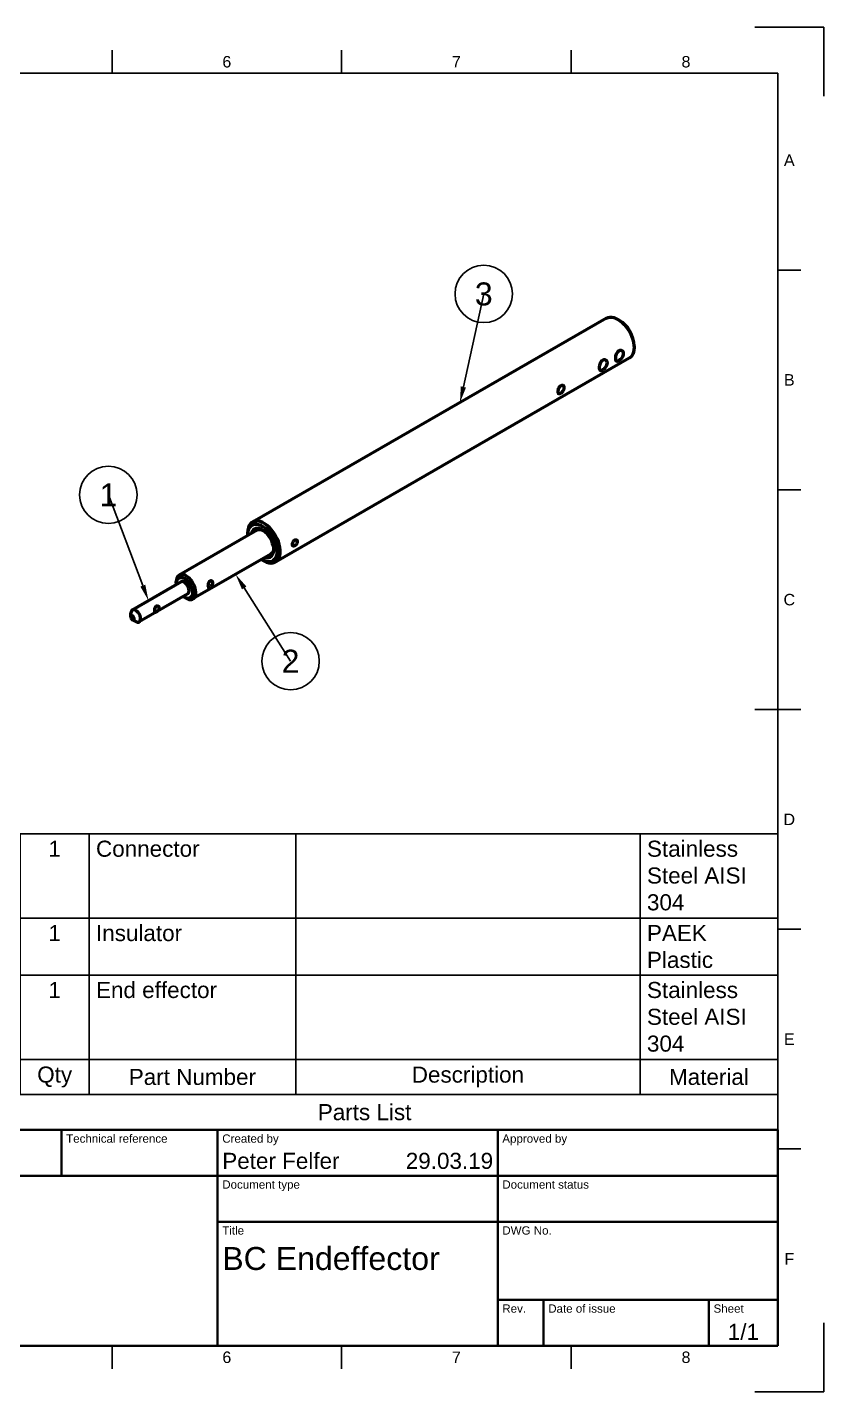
# Model space of a CAD drawing. Header units: millimetres. Extents: x 0 to 420, y 0 to 297.
# Drawn here: x 246.5 to 420, y 0 to 297 of the extents above; entities that cross this region are included whole.
import ezdxf
from ezdxf import colors
from ezdxf.entities.mleader import LeaderData, LeaderLine
from ezdxf.enums import TextEntityAlignment as Align
from ezdxf.math import Vec2, Vec3

# ---------------------------------------------------------------- set-up
doc = ezdxf.new("R2010")
doc.units = ezdxf.units.MM
doc.header["$LTSCALE"] = 0.75
for name, color, linetype, lineweight in [('Balloons', 7, 'Continuous', 25), ('Border', 7, 'Continuous', 25), ('Parts Lists', 7, 'Continuous', 25), ('TitleBlock', 7, 'Continuous', 35), ('Visible', 7, 'Continuous', 50)]:
    doc.layers.add(name, color=color, linetype=linetype, lineweight=lineweight)
doc.styles.add('FusionTitle', font='')
doc.styles.get("Standard").update_dxf_attribs({"font": 'arial.ttf'})
doc.styles.get('FusionTitle').set_extended_font_data('Arial Unicode MS')

# ---------------------------------------------------------------- blocks, each defined once
blk = doc.blocks.new('ISO_A3_SHEET')
at = {"layer": 'Border'}
for p, q in [((420, 297), (405, 297)), ((420, 282), (420, 297)), ((265, 292), (265, 287)), ((315, 292), (315, 287)), ((365, 292), (365, 287)), ((410, 287), (20, 287)), ((410, 287), (410, 10)), ((415, 244.16666), (410, 244.16666)), ((415, 196.33333), (410, 196.33333)), ((415, 148.5), (405, 148.5)), ((415, 100.66667), (410, 100.66667)), ((415, 52.83334), (410, 52.83334)), ((420, 0), (420, 15)), ((20, 10), (410, 10)), ((265, 5), (265, 10)), ((315, 5), (315, 10)), ((365, 5), (365, 10)), ((405, 0), (420, 0))]:
    blk.add_line(p, q, dxfattribs=at)
at = {"layer": 'Border', "style": 'FusionTitle'}
for s, p in [('6', (290, 289.5)), ('7', (340, 289.5)), ('8', (390, 289.5)), ('A', (412.5, 268.08333)), ('B', (412.5, 220.25)), ('C', (412.5, 172.41667)), ('D', (412.5, 124.58334)), ('E', (412.5, 76.75001)), ('F', (412.5, 28.91668)), ('6', (290, 7.5)), ('7', (340, 7.5)), ('8', (390, 7.5))]:
    blk.add_text(s, height=2.5, dxfattribs=at).set_placement(p, align=Align.MIDDLE)
blk = doc.blocks.new('ISO_TITLEBLOCK')
at = {"layer": 'TitleBlock'}
for p, q in [((0, 47), (-180, 47)), ((-180, 47), (-180, 0)), ((-156, 37), (-156, 47)), ((-122, 0), (-122, 47)), ((-61, 0), (-61, 47)), ((0, 0), (0, 47)), ((-180, 37), (0, 37)), ((-122, 27), (0, 27)), ((-61, 10), (0, 10)), ((-51, 0), (-51, 10)), ((-15, 0), (-15, 10)), ((-180, 0), (0, 0))]:
    blk.add_line(p, q, dxfattribs=at)
at = {"layer": 'TitleBlock', "style": 'FusionTitle'}
for s, p in [('Dept.', (-179, 46)), ('Technical reference', (-155, 46)), ('Created by', (-121, 46)), ('Approved by', (-60, 46)), ('Document type', (-121, 36)), ('Document status', (-60, 36)), ('Title', (-121, 26)), ('DWG No.', (-60, 26)), ('Rev.', (-60, 9)), ('Date of issue', (-50, 9)), ('Sheet', (-14, 9))]:
    blk.add_text(s, height=1.8, dxfattribs=at).set_placement(p, align=Align.TOP_LEFT)
for tag, p, height in [('DEPT', (-179, 38.5), 3.5), ('TECHNICAL_REFERENCE', (-155, 38.5), 3.5), ('CREATED_BY', (-121, 38.5), 3.5), ('APPROVED_BY', (-60, 38.5), 3.5), ('DOCUMENT_TYPE', (-121, 28.5), 3.5), ('DOCUMENT_STATUS', (-60, 28.5), 3.5), ('TITLE_1', (-121, 16.5), 5), ('TITLE_2', (-121, 9), 5), ('TITLE_3', (-121, 1.5), 5), ('DATE_OF_ISSUE', (-50, 1.5), 3.5)]:
    blk.add_attdef(tag, p, '', height=height, dxfattribs=at)
for tag, p in [('CREATED_DATE', (-62, 38.5)), ('APPROVED_DATE', (-1, 38.5))]:
    blk.add_attdef(tag, text='', height=3.5, dxfattribs=at).set_placement(p, align=Align.RIGHT)
for tag, height, p in [('DRAWING_NUMBER', 5, (-30.5, 16.6)), ('REV', 3.5, (-56, 3.1)), ('SHEET', 3.5, (-7.5, 3.1))]:
    blk.add_attdef(tag, text='', height=height, dxfattribs=at).set_placement(p, align=Align.MIDDLE)
blk = doc.blocks.new('*T35')
at = {"layer": 'Parts Lists', "color": 0, "linetype": 'ByBlock', "lineweight": -2, "transparency": 16777216}
for p, q in [((0, 64.44884), (180, 64.44884)), ((0, 0), (0, 64.44884)), ((15, 7.666667), (15, 64.44884)), ((30, 7.666667), (30, 64.44884)), ((75, 7.666667), (75, 64.44884)), ((150, 7.666667), (150, 64.44884)), ((180, 0), (180, 64.44884)), ((0, 46.086403), (180, 46.086403)), ((0, 33.695771), (180, 33.695771)), ((0, 15.333333), (180, 15.333333)), ((0, 7.666667), (180, 7.666667)), ((0, 0), (180, 0))]:
    blk.add_line(p, q, dxfattribs=at)
at = {"layer": 'Parts Lists', "color": 0, "transparency": 16777216, "char_height": 3.5}
for s, insert, width, attachment_point in [('3', (7.5, 62.94884), 12, 2), ('1', (22.5, 62.94884), 12, 2), ('Connector', (31.5, 62.94884), 42, 1), ('Stainless Steel AISI 304', (151.5, 62.94884), 27, 1), ('2', (7.5, 44.586403), 12, 2), ('1', (22.5, 44.586403), 12, 2), ('Insulator', (31.5, 44.586403), 42, 1), ('PAEK Plastic', (151.5, 44.586403), 27, 1), ('1', (7.5, 32.195771), 12, 2), ('1', (22.5, 32.195771), 12, 2), ('End effector', (31.5, 32.195771), 42, 1), ('Stainless Steel AISI 304', (151.5, 32.195771), 27, 1), ('Item', (7.5, 11.5), 12, 5), ('Qty', (22.5, 11.5), 12, 5), ('Part Number', (52.5, 11.5), 42, 5), ('Description', (112.5, 11.5), 72, 5), ('Material', (165, 11.5), 27, 5), ('Parts List', (90, 3.833333), 177, 5)]:
    blk.add_mtext(s, dxfattribs=dict(at, insert=insert, width=width, attachment_point=attachment_point))
blk = doc.blocks.new('ISO_BALLOON_CIRCULAR_50')
at = {"transparency": 16777216}
blk.add_circle((0, 0), 6.25, dxfattribs=at)
blk.add_attdef('ITEMID', text='', height=5, dxfattribs=at).set_placement((0, 0), align=Align.MIDDLE_CENTER)

msp = doc.modelspace()

# ---------------------------------------------------------------- linework, layer by layer
at = {"layer": 'Visible', "extrusion": (-0.707107, -0.407196, 0.578093)}
for p, q in [((372.668, 233.656), (295.594, 189.272)), ((375.529, 233.199), (375.177, 233.403)), ((378.699, 227.695), (378.699, 227.287)), ((377.659, 224.991), (300.584, 180.606)), ((296.592, 187.539), (279.621, 177.766)), ((294.553, 186.568), (294.553, 186.975)), ((299.586, 182.339), (282.615, 172.567)), ((297.723, 181.064), (298.075, 180.859)), ((280.016, 176.263), (269.41, 170.155)), ((278.997, 175.981), (278.997, 176.388)), ((281.513, 173.663), (270.907, 167.555)), ((280.758, 172.923), (281.11, 172.719)), ((269.098, 168.651), (269.098, 169.466)), ((269.45, 168.04), (270.154, 167.631))]:
    msp.add_line(p, q, dxfattribs=at)
at = {"layer": 'Visible', "extrusion": (3e-16, 2e-16, -1)}
for centre, major_axis, start_param, end_param in [((375.164, 229.323), (-2.495, 4.333), 0, 3.1415927), ((297.735, 184.736), (-2.246, 3.9), -0.8410687, 3.9826613)]:
    msp.add_ellipse(centre, major_axis=major_axis, ratio=0.5780931, start_param=start_param, end_param=end_param, dxfattribs=at)
at = {"layer": 'Visible'}
for centre, major_axis, start_param, end_param in [((375.517, 229.527), (-2.246, 3.9), 3.9289245, 5.4958534), ((298.089, 184.939), (-2.495, 4.333), 2.3542608, 7.0705172), ((297.735, 184.736), (-1.747, 3.033), 2.6004931, 6.8242848), ((281.118, 175.166), (-1.497, 2.6), 2.3542608, 7.0705172), ((280.765, 174.963), (-0.749, 1.3), 3.1415927, 6.2831853), ((270.158, 168.855), (-0.749, 1.3), 2.3542608, 7.0705172)]:
    msp.add_ellipse(centre, major_axis=major_axis, ratio=0.5780931, start_param=start_param, end_param=end_param, dxfattribs=at)
at = {"layer": 'Visible', "extrusion": (0, 1e-16, -1)}
for centre, major_axis, start_param, end_param in [((298.089, 184.939), (-1.497, 2.6), 0, 0.7074375), ((298.089, 184.939), (-1.497, 2.6), 2.4341552, 3.1415927), ((280.765, 174.963), (-1.248, 2.166), -0.9272952, 4.0688879), ((269.451, 168.448), (-0.25, 0.433), -1.5707963, 4.712389)]:
    msp.add_ellipse(centre, major_axis=major_axis, ratio=0.5780931, start_param=start_param, end_param=end_param, dxfattribs=at)
at = {"layer": 'Visible', "extrusion": (1.267e-12, -1.177e-13, -1)}
msp.add_open_spline([(375.402, 224.488), (375.289, 224.423), (375.176, 224.376), (374.977, 224.342), (374.893, 224.355), (374.763, 224.43), (374.71, 224.498), (374.64, 224.688), (374.623, 224.81), (374.623, 225.071), (374.64, 225.226), (374.71, 225.545), (374.763, 225.71), (374.893, 226), (374.977, 226.146), (375.176, 226.391), (375.289, 226.49), (375.515, 226.62), (375.641, 226.659), (375.883, 226.668), (375.999, 226.637), (376.186, 226.529), (376.27, 226.444), (376.383, 226.23), (376.411, 226.1), (376.411, 225.84), (376.383, 225.691), (376.27, 225.396), (376.186, 225.25), (375.999, 224.992), (375.883, 224.864), (375.641, 224.644), (375.515, 224.552), (375.402, 224.488)], degree=3, knots=[0, 0, 0, 0, 0.04786023, 0.04786023, 0.09572046, 0.09572046, 0.14357367, 0.14357367, 0.19142688, 0.19142688, 0.23928009, 0.23928009, 0.2871333, 0.2871333, 0.33499353, 0.33499353, 0.38285375, 0.38285375, 0.43071398, 0.43071398, 0.47857421, 0.47857421, 0.52642742, 0.52642742, 0.57428063, 0.57428063, 0.62213384, 0.62213384, 0.66998705, 0.66998705, 0.71784728, 0.71784728, 0.76570751, 0.76570751, 0.76570751, 0.76570751], dxfattribs=at)
at = {"layer": 'Visible', "extrusion": (-1.8315e-12, 1.0862e-12, -1)}
msp.add_open_spline([(371.867, 222.452), (371.754, 222.387), (371.64, 222.34), (371.442, 222.306), (371.357, 222.319), (371.228, 222.394), (371.174, 222.462), (371.104, 222.652), (371.087, 222.774), (371.087, 223.035), (371.104, 223.19), (371.174, 223.509), (371.228, 223.674), (371.357, 223.964), (371.442, 224.11), (371.64, 224.355), (371.754, 224.454), (371.979, 224.584), (372.106, 224.623), (372.348, 224.632), (372.463, 224.601), (372.65, 224.493), (372.734, 224.408), (372.847, 224.194), (372.876, 224.064), (372.876, 223.804), (372.847, 223.655), (372.734, 223.36), (372.65, 223.214), (372.463, 222.956), (372.348, 222.828), (372.106, 222.608), (371.979, 222.516), (371.867, 222.452)], degree=3, knots=[0, 0, 0, 0, 0.04786023, 0.04786023, 0.09572046, 0.09572046, 0.14357367, 0.14357367, 0.19142688, 0.19142688, 0.23928009, 0.23928009, 0.2871333, 0.2871333, 0.33499353, 0.33499353, 0.38285375, 0.38285375, 0.43071398, 0.43071398, 0.47857421, 0.47857421, 0.52642742, 0.52642742, 0.57428063, 0.57428063, 0.62213384, 0.62213384, 0.66998705, 0.66998705, 0.71784728, 0.71784728, 0.76570751, 0.76570751, 0.76570751, 0.76570751], dxfattribs=at)
at = {"layer": 'Visible'}
for points, knots in [([(362.718, 217.349), (362.629, 217.298), (362.538, 217.262), (362.377, 217.237), (362.307, 217.249), (362.2, 217.311), (362.155, 217.366), (362.096, 217.518), (362.082, 217.615), (362.082, 217.821), (362.096, 217.943), (362.155, 218.194), (362.2, 218.323), (362.307, 218.55), (362.377, 218.664), (362.538, 218.856), (362.629, 218.933), (362.807, 219.036), (362.905, 219.067), (363.093, 219.076), (363.182, 219.054), (363.325, 218.971), (363.389, 218.905), (363.475, 218.737), (363.496, 218.636), (363.496, 218.43), (363.475, 218.312), (363.389, 218.077), (363.325, 217.959), (363.182, 217.753), (363.093, 217.649), (362.905, 217.474), (362.807, 217.4), (362.718, 217.349)], [0, 0, 0, 0, 0.03777953, 0.03777953, 0.07555905, 0.07555905, 0.11333646, 0.11333646, 0.15111387, 0.15111387, 0.18889128, 0.18889128, 0.22666869, 0.22666869, 0.26444821, 0.26444821, 0.30222774, 0.30222774, 0.34000726, 0.34000726, 0.37778679, 0.37778679, 0.4155642, 0.4155642, 0.45334161, 0.45334161, 0.49111901, 0.49111901, 0.52889642, 0.52889642, 0.56667595, 0.56667595, 0.60445547, 0.60445547, 0.60445547, 0.60445547]), ([(304.276, 184.43), (304.276, 184.507), (304.287, 184.598), (304.334, 184.785), (304.369, 184.88), (304.453, 185.049), (304.508, 185.134), (304.631, 185.276), (304.7, 185.333), (304.833, 185.41), (304.906, 185.434), (305.044, 185.443), (305.109, 185.427), (305.214, 185.366), (305.26, 185.318), (305.321, 185.194), (305.337, 185.118), (305.337, 185.041)], [0.1131897, 0.1131897, 0.1131897, 0.1131897, 0.14148688, 0.14148688, 0.16978406, 0.16978406, 0.19808173, 0.19808173, 0.2263794, 0.2263794, 0.25467707, 0.25467707, 0.28297474, 0.28297474, 0.31127192, 0.31127192, 0.3395691, 0.3395691, 0.3395691, 0.3395691]), ([(305.337, 185.041), (305.337, 184.964), (305.321, 184.875), (305.26, 184.697), (305.214, 184.608), (305.109, 184.451), (305.044, 184.372), (304.906, 184.239), (304.833, 184.184), (304.766, 184.145), (304.7, 184.107), (304.631, 184.08), (304.508, 184.063), (304.453, 184.073), (304.369, 184.122), (304.334, 184.164), (304.287, 184.28), (304.276, 184.353), (304.276, 184.43)], [0.3395691, 0.3395691, 0.3395691, 0.3395691, 0.36786628, 0.36786628, 0.39616346, 0.39616346, 0.42446113, 0.42446113, 0.4527588, 0.4527588, 0.4527588, 0.48105647, 0.48105647, 0.50935414, 0.50935414, 0.53765132, 0.53765132, 0.5659485, 0.5659485, 0.5659485, 0.5659485]), ([(274.612, 170.975), (274.68, 171.014), (274.76, 171.035), (274.919, 171.03), (274.997, 171.006), (275.125, 170.932), (275.184, 170.877), (275.264, 170.743), (275.285, 170.664), (275.285, 170.507), (275.264, 170.42), (275.184, 170.253), (275.125, 170.172), (274.997, 170.032), (274.919, 169.962), (274.76, 169.84), (274.68, 169.788), (274.544, 169.71), (274.481, 169.68), (274.379, 169.651), (274.34, 169.653), (274.282, 169.687), (274.26, 169.721), (274.231, 169.826), (274.224, 169.896), (274.224, 170.053), (274.231, 170.148), (274.26, 170.345), (274.282, 170.447), (274.34, 170.628), (274.379, 170.72), (274.481, 170.874), (274.544, 170.936), (274.612, 170.975)], [0, 0, 0, 0, 0.02886864, 0.02886864, 0.05773728, 0.05773728, 0.08652722, 0.08652722, 0.11531717, 0.11531717, 0.14410711, 0.14410711, 0.17289705, 0.17289705, 0.20176569, 0.20176569, 0.23063433, 0.23063433, 0.25950297, 0.25950297, 0.28837161, 0.28837161, 0.31716155, 0.31716155, 0.3459515, 0.3459515, 0.37474144, 0.37474144, 0.40353138, 0.40353138, 0.43240002, 0.43240002, 0.46126866, 0.46126866, 0.46126866, 0.46126866])]:
    msp.add_open_spline(points, degree=3, knots=knots, dxfattribs=at)
at = {"layer": 'Visible', "extrusion": (1.954e-12, -9.053e-13, -1)}
msp.add_open_spline([(286.354, 175.203), (286.287, 175.164), (286.22, 175.137), (286.102, 175.117), (286.052, 175.125), (285.975, 175.169), (285.943, 175.209), (285.901, 175.322), (285.891, 175.395), (285.891, 175.549), (285.901, 175.641), (285.943, 175.831), (285.975, 175.928), (286.052, 176.1), (286.102, 176.187), (286.22, 176.332), (286.287, 176.391), (286.421, 176.468), (286.496, 176.491), (286.639, 176.496), (286.708, 176.478), (286.819, 176.414), (286.868, 176.364), (286.935, 176.237), (286.952, 176.16), (286.952, 176.005), (286.935, 175.917), (286.868, 175.742), (286.819, 175.655), (286.708, 175.502), (286.639, 175.426), (286.496, 175.296), (286.421, 175.241), (286.354, 175.203)], degree=3, knots=[0, 0, 0, 0, 0.02838362, 0.02838362, 0.05676723, 0.05676723, 0.08514688, 0.08514688, 0.11352653, 0.11352653, 0.14190618, 0.14190618, 0.17028583, 0.17028583, 0.19866945, 0.19866945, 0.22705307, 0.22705307, 0.25543668, 0.25543668, 0.2838203, 0.2838203, 0.31219995, 0.31219995, 0.3405796, 0.3405796, 0.36895925, 0.36895925, 0.3973389, 0.3973389, 0.42572251, 0.42572251, 0.45410613, 0.45410613, 0.45410613, 0.45410613], dxfattribs=at)

# ---------------------------------------------------------------- block references
msp.add_blockref('*T35', (230, 57))
at = {"layer": 'Border'}
msp.add_blockref('ISO_A3_SHEET', (0, 0), dxfattribs=at)
at = {"layer": 'TitleBlock'}
msp.add_blockref('ISO_TITLEBLOCK', (410, 10), dxfattribs=at).add_auto_attribs({'CREATED_DATE': '29.03.19', 'SHEET': '1/1', 'TITLE_1': 'BC Endeffector', 'CREATED_BY': 'Peter Felfer'})

# ---------------------------------------------------------------- leaders
at = {"layer": 'Balloons'}
ml = msp.add_multileader_block('Standard', dxfattribs=at)
ml.set_content('ISO_BALLOON_CIRCULAR_50', color=256)
ml.set_attribute('ITEMID', '3', width=0)
ml.set_leader_properties()
ml.build(insert=Vec2(0, 0))
ml.multileader.update_dxf_attribs({"has_dogleg": 0, "arrow_head_size": 3.5, "block_connection_type": 1})
ctx = ml.context
ctx.base_point, ctx.char_height, ctx.arrow_head_size, ctx.plane_origin = Vec3(345.955, 238.959), 3.5, 3.5, Vec3(340.767, 215.286)
ctx.attachment_type = 1
notes = []
notes.append((ctx, [(0, (1, 1, 0), (337.955, 238.959), (1, 0), 8, [(0, [(340.767, 215.286)], 0, [])])]))
ctx.block.insert = Vec3(345.955, 238.959)
ml = msp.add_multileader_block('Standard', dxfattribs=at)
ml.set_content('ISO_BALLOON_CIRCULAR_50', color=256)
ml.set_attribute('ITEMID', '1', width=0)
ml.set_leader_properties()
ml.build(insert=Vec2(0, 0))
ml.multileader.update_dxf_attribs({"has_dogleg": 0, "arrow_head_size": 3.5, "block_connection_type": 1})
ctx = ml.context
ctx.base_point, ctx.char_height, ctx.arrow_head_size, ctx.plane_origin = Vec3(264.188, 195.228), 3.5, 3.5, Vec3(272.532, 171.953)
ctx.attachment_type = 1
notes.append((ctx, [(0, (1, 1, 0), (272.188, 195.228), (-1, 0), 8, [(0, [(272.946, 172.191)], 0, [])])]))
ctx.block.insert = Vec3(264.188, 195.228)
ml = msp.add_multileader_block('Standard', dxfattribs=at)
ml.set_content('ISO_BALLOON_CIRCULAR_50', color=256)
ml.set_attribute('ITEMID', '2', width=0)
ml.set_leader_properties()
ml.build(insert=Vec2(0, 0))
ml.multileader.update_dxf_attribs({"has_dogleg": 0, "arrow_head_size": 3.5, "block_connection_type": 1})
ctx = ml.context
ctx.base_point, ctx.char_height, ctx.arrow_head_size, ctx.plane_origin = Vec3(303.877, 159.017), 3.5, 3.5, Vec3(291.443, 177.65)
ctx.attachment_type = 1
notes.append((ctx, [(0, (1, 1, 0), (295.877, 159.017), (1, 0), 8, [(0, [(291.906, 177.917)], 0, [])])]))
ctx.block.insert = Vec3(303.877, 159.017)
for ctx, leaders in notes:
    for number, flags, end, landing, length, lines in leaders:
        leader = LeaderData()
        leader.index, (leader.has_last_leader_line, leader.has_dogleg_vector, leader.attachment_direction) = number, flags
        leader.last_leader_point, leader.dogleg_vector, leader.dogleg_length = Vec3(end), Vec3(landing), length
        for number, points, colour, breaks in lines:
            line = LeaderLine()
            line.index, line.vertices, line.color, line.breaks = number, Vec3.list(points), colors.encode_raw_color(colour), breaks
            leader.lines.append(line)
        ctx.leaders.append(leader)

doc.saveas('drawing.dxf')
